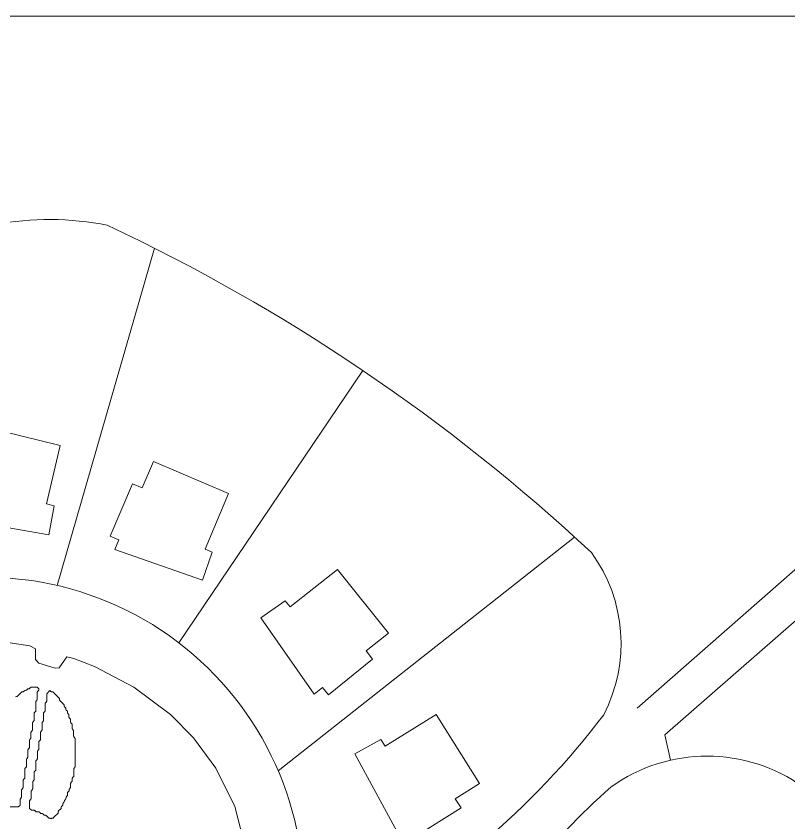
# Model space of a CAD drawing. Header units: inches. Extents: x 36 to 81.4, y 17.3 to 55.9.
# Drawn here: x 52.82 to 65.81, y 42.34 to 55.9 of the extents above; entities that cross this region are included whole.
import ezdxf

# ---------------------------------------------------------------- set-up
doc = ezdxf.new("R2010")
doc.units = ezdxf.units.IN
for name, color, linetype, lineweight in [('01_ORIGINAL_CAD', 7, 'CONTINUOUS', 20), ('02_APPROVED_PDF_OUTLINES', 7, 'CONTINUOUS', 15), ('04_APPROVED_PERIMETER', 7, 'CONTINUOUS', 15)]:
    doc.layers.add(name, color=color, linetype=linetype, lineweight=lineweight)

msp = doc.modelspace()

# ---------------------------------------------------------------- linework, layer by layer
at = {"layer": '01_ORIGINAL_CAD'}
msp.add_line((36.248, 55.9), (71.442, 55.9), dxfattribs=at)
for points in [[(55.143, 52), (53.51, 46.333)], [(63.257, 44.272), (68.329, 48.719), (68.329, 49.231), (68.73, 49.6), (69.33, 49.6), (71.442, 51.512), (71.442, 50.696), (69.711, 49.177), (69.725, 48.651), (69.304, 48.218), (68.761, 48.218), (63.72, 43.82), (63.817, 43.397)], [(55.552, 45.371), (58.647, 49.945)], [(62.206, 47.145), (57.223, 43.22)]]:
    msp.add_lwpolyline(points, dxfattribs=at)
for points in [[(53.327, 47.704), (53.561, 48.687), (52.231, 49.012), (52.116, 48.544), (51.942, 48.586), (51.715, 47.658), (51.87, 47.62), (51.829, 47.45), (53.37, 47.181), (53.455, 47.672)], [(55.995, 46.944), (56.387, 47.876), (55.128, 48.415), (54.938, 47.972), (54.774, 48.042), (54.397, 47.164), (54.544, 47.101), (54.475, 46.94), (55.951, 46.422), (56.116, 46.892)], [(57.426, 45.973), (58.218, 46.601), (59.075, 45.534), (58.699, 45.232), (58.811, 45.092), (58.066, 44.493), (57.966, 44.618), (57.83, 44.508), (56.934, 45.791), (57.343, 46.076)], [(59.019, 43.63), (59.878, 44.165), (60.608, 43.006), (60.2, 42.749), (60.296, 42.598), (59.487, 42.088), (59.402, 42.222), (59.254, 42.129), (58.511, 43.505), (58.949, 43.742)]]:
    msp.add_lwpolyline(points, close=True, dxfattribs=at)
for points in [[(50.14, 46.014, -0.546754), (57.65, 41.045, 0.171391), (58.184, 40.351, 0.171391)], [(60.29, 39.74, -0.089338), (62.813, 42.944, -0.322066), (66.051, 42.944, -0.030946), (69.111, 38.833, -0.044664), (70.78, 33.554, -0.301674), (68.967, 31.144, -0.082145), (65.591, 31.078)]]:
    msp.add_lwpolyline(points, format="xyb", dxfattribs=at)
for centre, radius, start, end in [((53.373, 47.535), 4.948, 78.6004, 100.6499), ((40.939, 23.771), 31.601, 47.0054, 64.8874), ((60.387, 45.356), 2.599, 332.6099, 36.0186), ((51.961, 52.291), 13.465, 297.5281, 322.8549)]:
    msp.add_arc(centre, radius, start, end, dxfattribs=at)
at = {"layer": '02_APPROVED_PDF_OUTLINES'}
msp.add_lwpolyline([(52.806, 44.463), (52.826, 44.465), (52.829, 44.466), (52.832, 44.467), (52.836, 44.468), (52.839, 44.47), (52.841, 44.472), (52.912, 44.544), (52.928, 44.544), (52.931, 44.545), (52.935, 44.546), (52.938, 44.547), (52.941, 44.549), (52.944, 44.551), (52.964, 44.57), (52.981, 44.571), (52.985, 44.572), (52.988, 44.572), (52.991, 44.574), (52.994, 44.576), (52.997, 44.578), (53.017, 44.597), (53.034, 44.598), (53.038, 44.598), (53.041, 44.599), (53.044, 44.601), (53.047, 44.603), (53.05, 44.605), (53.07, 44.624), (53.17, 44.624), (53.187, 44.607), (53.189, 44.605), (53.192, 44.603), (53.195, 44.601), (53.198, 44.6), (53.2, 44.6), (53.2, 44.572), (53.18, 44.549), (53.177, 44.546), (53.176, 44.543), (53.174, 44.54), (53.174, 44.536), (53.173, 44.532), (53.173, 44.411), (53.153, 44.388), (53.151, 44.385), (53.149, 44.382), (53.148, 44.378), (53.147, 44.375), (53.147, 44.371), (53.147, 44.223), (53.127, 44.2), (53.125, 44.197), (53.123, 44.194), (53.122, 44.191), (53.121, 44.187), (53.121, 44.184), (53.121, 44.061), (53.1, 44.035), (53.098, 44.032), (53.096, 44.029), (53.095, 44.026), (53.095, 44.023), (53.094, 44.019), (53.095, 43.901), (53.075, 43.878), (53.072, 43.875), (53.071, 43.872), (53.07, 43.868), (53.069, 43.865), (53.068, 43.861), (53.068, 43.767), (53.048, 43.744), (53.046, 43.741), (53.044, 43.738), (53.043, 43.734), (53.042, 43.731), (53.042, 43.727), (53.042, 43.606), (53.022, 43.583), (53.02, 43.58), (53.018, 43.577), (53.017, 43.573), (53.016, 43.57), (53.016, 43.566), (53.016, 43.445), (52.996, 43.421), (52.994, 43.419), (52.992, 43.415), (52.991, 43.412), (52.99, 43.409), (52.99, 43.405), (52.99, 43.283), (52.97, 43.26), (52.967, 43.258), (52.966, 43.254), (52.964, 43.251), (52.964, 43.248), (52.963, 43.244), (52.963, 43.096), (52.943, 43.072), (52.941, 43.07), (52.94, 43.067), (52.938, 43.063), (52.938, 43.06), (52.937, 43.056), (52.937, 42.935), (52.917, 42.911), (52.915, 42.909), (52.913, 42.905), (52.912, 42.902), (52.911, 42.899), (52.911, 42.895), (52.911, 42.773), (52.891, 42.75), (52.889, 42.748), (52.887, 42.744), (52.886, 42.741), (52.885, 42.738), (52.885, 42.734), (52.885, 42.634), (52.883, 42.633), (52.88, 42.632), (52.877, 42.631), (52.875, 42.629), (52.872, 42.627), (52.855, 42.61), (52.516, 42.61)], dxfattribs=at)
msp.add_lwpolyline([(53.044, 42.58), (53.044, 42.716), (53.064, 42.739), (53.066, 42.742), (53.068, 42.745), (53.069, 42.748), (53.07, 42.752), (53.07, 42.755), (53.07, 42.877), (53.09, 42.9), (53.093, 42.903), (53.094, 42.906), (53.096, 42.909), (53.096, 42.913), (53.097, 42.916), (53.097, 43.038), (53.117, 43.061), (53.119, 43.064), (53.121, 43.067), (53.122, 43.07), (53.123, 43.074), (53.123, 43.077), (53.123, 43.199), (53.143, 43.222), (53.145, 43.225), (53.147, 43.228), (53.148, 43.231), (53.149, 43.235), (53.149, 43.238), (53.149, 43.387), (53.169, 43.41), (53.171, 43.413), (53.173, 43.416), (53.174, 43.419), (53.175, 43.423), (53.175, 43.426), (53.175, 43.548), (53.195, 43.571), (53.198, 43.574), (53.199, 43.577), (53.201, 43.58), (53.201, 43.584), (53.202, 43.587), (53.202, 43.709), (53.222, 43.732), (53.224, 43.735), (53.225, 43.738), (53.227, 43.741), (53.228, 43.745), (53.228, 43.748), (53.228, 43.87), (53.248, 43.893), (53.25, 43.896), (53.252, 43.899), (53.253, 43.902), (53.254, 43.906), (53.254, 43.909), (53.254, 44.031), (53.274, 44.054), (53.276, 44.057), (53.278, 44.06), (53.279, 44.063), (53.28, 44.067), (53.28, 44.07), (53.28, 44.192), (53.3, 44.215), (53.302, 44.218), (53.304, 44.221), (53.305, 44.224), (53.306, 44.228), (53.306, 44.232), (53.307, 44.353), (53.327, 44.376), (53.329, 44.379), (53.33, 44.382), (53.332, 44.386), (53.332, 44.389), (53.333, 44.393), (53.333, 44.513), (53.35, 44.531), (53.352, 44.533), (53.354, 44.536), (53.355, 44.539), (53.356, 44.542), (53.357, 44.545), (53.357, 44.545), (53.36, 44.546), (53.363, 44.547), (53.366, 44.549), (53.369, 44.551), (53.386, 44.567), (53.402, 44.551), (53.405, 44.549), (53.408, 44.547), (53.412, 44.546), (53.415, 44.545), (53.419, 44.545), (53.435, 44.544), (53.546, 44.432), (53.548, 44.412), (53.548, 44.409), (53.549, 44.405), (53.551, 44.402), (53.552, 44.399), (53.555, 44.397), (53.625, 44.325), (53.626, 44.308), (53.626, 44.305), (53.627, 44.301), (53.629, 44.298), (53.63, 44.295), (53.633, 44.292), (53.652, 44.272), (53.653, 44.255), (53.653, 44.251), (53.654, 44.248), (53.655, 44.245), (53.657, 44.242), (53.659, 44.239), (53.679, 44.218), (53.681, 44.197), (53.681, 44.194), (53.682, 44.191), (53.684, 44.188), (53.685, 44.185), (53.688, 44.182), (53.705, 44.165), (53.705, 44.124), (53.705, 44.121), (53.706, 44.117), (53.707, 44.114), (53.709, 44.111), (53.711, 44.108), (53.732, 44.085), (53.733, 44.041), (53.733, 44.038), (53.733, 44.035), (53.734, 44.032), (53.736, 44.029), (53.737, 44.026), (53.739, 44.024), (53.758, 44.004), (53.758, 43.936), (53.759, 43.933), (53.76, 43.929), (53.761, 43.926), (53.763, 43.923), (53.765, 43.92), (53.785, 43.897), (53.785, 43.802), (53.786, 43.799), (53.786, 43.795), (53.788, 43.792), (53.789, 43.789), (53.791, 43.786), (53.812, 43.763), (53.813, 43.284), (53.792, 43.261), (53.79, 43.258), (53.789, 43.255), (53.787, 43.252), (53.787, 43.248), (53.786, 43.245), (53.786, 43.123), (53.768, 43.103), (53.766, 43.101), (53.764, 43.098), (53.763, 43.096), (53.762, 43.093), (53.761, 43.09), (53.761, 43.087), (53.76, 43.043), (53.74, 43.019), (53.738, 43.017), (53.736, 43.013), (53.735, 43.01), (53.734, 43.007), (53.734, 43.003), (53.734, 42.936), (53.717, 42.918), (53.714, 42.916), (53.713, 42.913), (53.711, 42.91), (53.71, 42.906), (53.71, 42.903), (53.708, 42.883), (53.688, 42.862), (53.687, 42.859), (53.685, 42.857), (53.684, 42.854), (53.683, 42.851), (53.682, 42.848), (53.682, 42.845), (53.681, 42.802), (53.664, 42.784), (53.662, 42.782), (53.66, 42.779), (53.658, 42.776), (53.657, 42.772), (53.657, 42.769), (53.655, 42.749), (53.636, 42.727), (53.633, 42.725), (53.632, 42.722), (53.63, 42.718), (53.629, 42.715), (53.629, 42.712), (53.628, 42.695), (53.611, 42.677), (53.609, 42.674), (53.607, 42.671), (53.605, 42.668), (53.604, 42.665), (53.604, 42.661), (53.602, 42.641), (53.583, 42.62), (53.581, 42.617), (53.579, 42.614), (53.577, 42.611), (53.576, 42.608), (53.576, 42.604), (53.575, 42.587), (53.532, 42.543), (53.529, 42.54), (53.528, 42.537), (53.526, 42.534), (53.525, 42.531), (53.525, 42.527), (53.523, 42.507), (53.454, 42.438), (53.439, 42.422), (53.423, 42.421), (53.419, 42.421), (53.416, 42.42), (53.412, 42.419), (53.409, 42.417), (53.407, 42.415), (53.403, 42.411), (53.399, 42.415), (53.396, 42.417), (53.393, 42.419), (53.39, 42.42), (53.387, 42.421), (53.383, 42.421), (53.367, 42.422), (53.323, 42.466), (53.32, 42.469), (53.317, 42.47), (53.314, 42.472), (53.311, 42.473), (53.307, 42.473), (53.287, 42.475), (53.267, 42.495), (53.264, 42.497), (53.261, 42.499), (53.257, 42.5), (53.254, 42.501), (53.25, 42.502), (53.234, 42.502), (53.213, 42.522), (53.211, 42.524), (53.208, 42.525), (53.206, 42.527), (53.203, 42.528), (53.2, 42.528), (53.197, 42.529), (53.154, 42.529), (53.134, 42.549), (53.131, 42.55), (53.129, 42.552), (53.126, 42.553), (53.123, 42.554), (53.12, 42.555), (53.117, 42.555), (53.074, 42.556), (53.057, 42.573), (53.055, 42.576), (53.052, 42.577), (53.049, 42.579), (53.046, 42.58)], close=True, dxfattribs=at)
at = {"layer": '04_APPROVED_PERIMETER'}
msp.add_lwpolyline([(52.488, 45.4), (53.046, 45.32), (53.144, 45.266), (53.144, 45.09), (53.201, 45.029), (53.475, 44.945), (53.541, 44.949), (53.669, 45.132), (53.79, 45.106), (54.135, 44.972), (54.799, 44.623), (55.411, 44.167), (55.801, 43.774), (56.173, 43.264), (56.493, 42.62), (56.734, 41.681)], dxfattribs=at)

doc.saveas('drawing.dxf')
